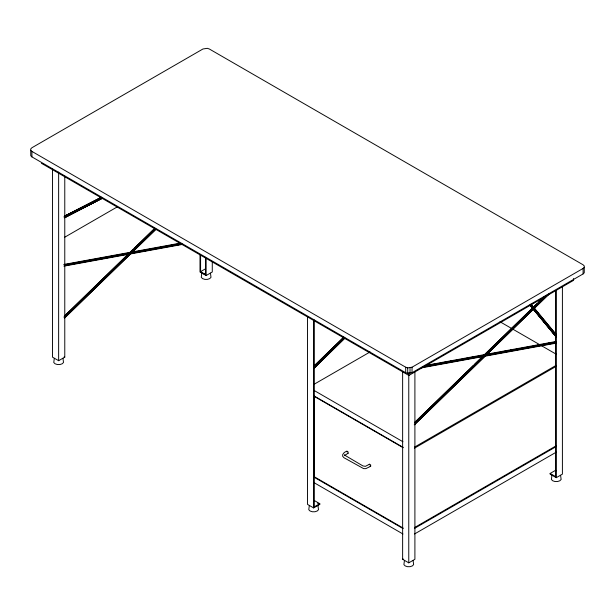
<?xml version="1.0" encoding="UTF-8"?>
<svg xmlns="http://www.w3.org/2000/svg" width="615" height="615" viewBox="0 0 615 615"><rect width="100%" height="100%" fill="white"/><g stroke="black" fill="none" stroke-linecap="round" stroke-linejoin="round"><path stroke-width="0.92" d="M54.312 358.314L53.766 362.481L55.073 363.78L57.333 364.534L59.939 364.534L62.2 363.78L63.506 362.481L62.968 358.314M201.805 273.16L201.266 277.319L202.573 278.626L204.826 279.379L207.439 279.379L209.7 278.626L210.999 277.319L210.461 273.16M309.314 505.538L308.768 509.704L310.075 511.004L312.335 511.757L314.942 511.757L317.202 511.004L318.509 509.704L317.963 505.538M404.439 560.457L403.901 564.624L405.2 565.931L407.461 566.684L410.074 566.684L412.334 565.931L413.634 564.624L413.096 560.457M551.939 475.303L551.394 479.469L552.701 480.776L554.961 481.522L557.567 481.522L559.827 480.776L561.134 479.469L560.588 475.303M344.385 337.412L314.142 366.786L314.68 367.339L313.75 368.685L344.923 337.966M346.714 451.771L346.914 451.195L348.105 451.879L348.105 453.255L344.438 455.6M369.284 464.802L369.484 464.225L370.676 464.909L370.676 466.285L365.825 468.63L363.642 468.63L343.946 457.714C340.487 455.477 344.169 451.81 346.914 451.195M30.75 150.245L31.911 151.405L405.7 367.209L407.707 367.878L412.035 367.209L583.089 268.447L584.25 267.294M583.089 273.936L584.25 272.776L584.25 265.949L583.089 264.796L209.3 48.985L207.293 48.316L202.965 48.985L31.911 147.746L30.75 148.907L30.75 155.733L31.911 156.887L405.7 372.698L407.707 373.367L412.035 372.698L583.089 273.936L583.089 268.447M64.121 316.341L128.735 253.58M130.111 252.242L154.857 228.211M64.752 315.887L92.25 289.181M93.626 287.843L127.305 255.133M130.057 252.458L132.802 249.79M134.178 248.452L154.803 228.426M64.022 317.348L155.449 228.557M76.291 305.755L77.667 304.425M99.661 283.061L101.721 281.055M123.031 260.36L125.099 258.354M140.22 243.671L141.596 242.333M64.567 317.901L155.987 229.111M64.506 318.116L155.933 229.326M314.234 365.771L343.793 337.066M314.865 365.318L343.739 337.281M327.78 353.856L330.524 351.188M314.626 367.555L344.869 338.181M414.502 422.605L482.56 356.508M483.936 355.17L543.737 297.083M415.14 422.144L473.565 365.402M474.941 364.065L482.506 356.723M483.882 355.385L537.495 303.31M538.871 301.973L542.999 297.968M415.102 422.943L546.397 295.423M416.363 422.036L418.423 420.03M439.733 399.335L442.485 396.667M456.922 382.645L458.298 381.308M480.292 359.944L482.36 357.945M503.67 337.243L506.414 334.575M521.535 319.885L522.911 318.555M527.04 314.549L528.416 313.212M544.913 297.191L546.973 295.185M414.264 424.834L548.995 293.978M414.894 424.381L549.633 293.524M555.368 342.002L555.914 341.502L556.506 341.848L424.573 366.048M64.475 237.367L117.503 206.755M205.341 268.909L200.59 271.653L205.541 274.513M52.498 169.048L52.498 357.154L58.64 360.697L64.775 357.154L64.775 176.19M199.998 254.764L199.998 271.999L206.133 275.543L212.275 271.999L212.275 261.467M313.712 384.49L370.053 351.964M41.413 163.29L408.867 375.442L573.587 280.34L573.587 278.51M369.484 464.225L365.425 466.339L362.95 465.939L344.438 455.023L344.738 455.654L344.738 454.969M414.425 447.166L556.098 365.372M414.525 448.135L556.198 366.34M314.234 506.891L319.777 503.693L319.777 504.377L313.635 507.921L307.5 504.377L307.5 316.71M414.525 527.578L556.198 445.783M414.425 528.439L556.098 446.644M414.525 533.981L556.198 452.186M562.402 286.475L562.402 474.142L556.268 477.686L550.125 474.142L550.125 473.458L555.668 470.26M402.633 371.629L402.633 559.296L403.225 558.958M555.668 470.944L556.268 470.598M402.633 559.296L408.767 562.84L414.902 559.296L414.902 371.629M101.675 198.338L64.444 217.779L102.013 198.453M76.637 210.86L78.336 209.984M97.047 200.313L98.746 199.437M101.498 197.238L65.021 216.026L100.983 197.623M64.267 216.257L101.021 197.484M63.983 217.041L101.421 197.907M64.267 216.28L101.044 197.692M63.814 264.488L130.726 252.212M132.609 251.866L179.726 243.225M64.221 264.804L181.264 243.394M64.275 265.642L66.159 265.296M70.871 264.435L72.755 264.089M77.467 263.22L79.35 262.874M101.021 258.9L102.913 258.554M107.617 257.693L109.508 257.347M131.179 253.365L133.063 253.019M137.775 252.158L139.659 251.812M144.371 250.951L146.255 250.605M167.933 246.623L169.817 246.277M174.529 245.416L176.413 245.07M178.296 244.724L180.18 244.378M64.467 265.665L182.255 244.055M63.922 266.157L182.663 244.378M424.927 365.533L485.235 354.471M487.118 354.125L555.914 341.502M426.272 365.679L428.155 365.333M432.868 364.472L434.751 364.126M436.635 363.78L438.518 363.434M443.231 362.573L445.114 362.227M449.826 361.359L451.71 361.013M456.422 360.152L458.306 359.806M466.793 358.245L468.676 357.899M470.56 357.553L475.272 356.692M479.984 355.831L481.868 355.485M496.943 352.718L498.834 352.372M500.718 352.026L505.43 351.157M510.135 350.296L512.026 349.95M516.738 349.089L518.622 348.743M527.101 347.183L528.985 346.837M533.697 345.976L535.58 345.63M537.464 345.284L542.176 344.415M546.889 343.554L548.772 343.208M421.805 367.409L556.56 342.686M421.26 367.901L556.022 343.178L556.298 343.654L555.422 342.832L556.022 343.178M347.506 453.14L348.105 453.255M370.076 466.17L370.676 466.285M500.026 321.768L556.214 354.209M550.125 473.458L555.668 476.656M313.704 390.225L402.94 441.747M314.188 395.991L403.04 447.29M403.14 447.712L314.442 396.498L314.442 476.856L403.14 528.07M314.188 477.263L403.04 528.562M313.704 482.468L402.94 533.989M314.234 500.487L319.777 503.693M64.183 356.808L64.775 357.154M317.401 503.009L319.777 504.377M531.037 304.148L556.037 334.322M531.168 304.44L556.16 334.614M530.445 304.486L556.052 335.398M530.699 305.071L531.921 306.547M530.107 305.417L556.321 337.058L530.115 304.94M530.022 305.101L556.198 336.766M530.115 305.309L556.321 337.058M556.268 290.019L556.268 477.686M555.668 290.657L555.668 477.34M412.035 367.209L412.035 372.698M410.028 367.878L410.028 373.367M408.867 372.698L408.867 375.442M408.767 375.173L408.767 562.84M407.707 367.878L407.707 373.367M405.7 367.209L405.7 372.698M314.234 319.931L314.234 507.575M313.635 320.254L313.635 507.921M206.133 258.308L206.133 275.543M205.541 257.255L205.541 275.197M200.59 255.356L200.59 272.337M58.64 172.069L58.64 360.697M31.911 151.405L31.911 156.887M205.118 274.182A3.921 2.26 0 0 1 203.365 273.598M102.052 198.322L64.537 217.587L102.075 198.345"/></g></svg>
